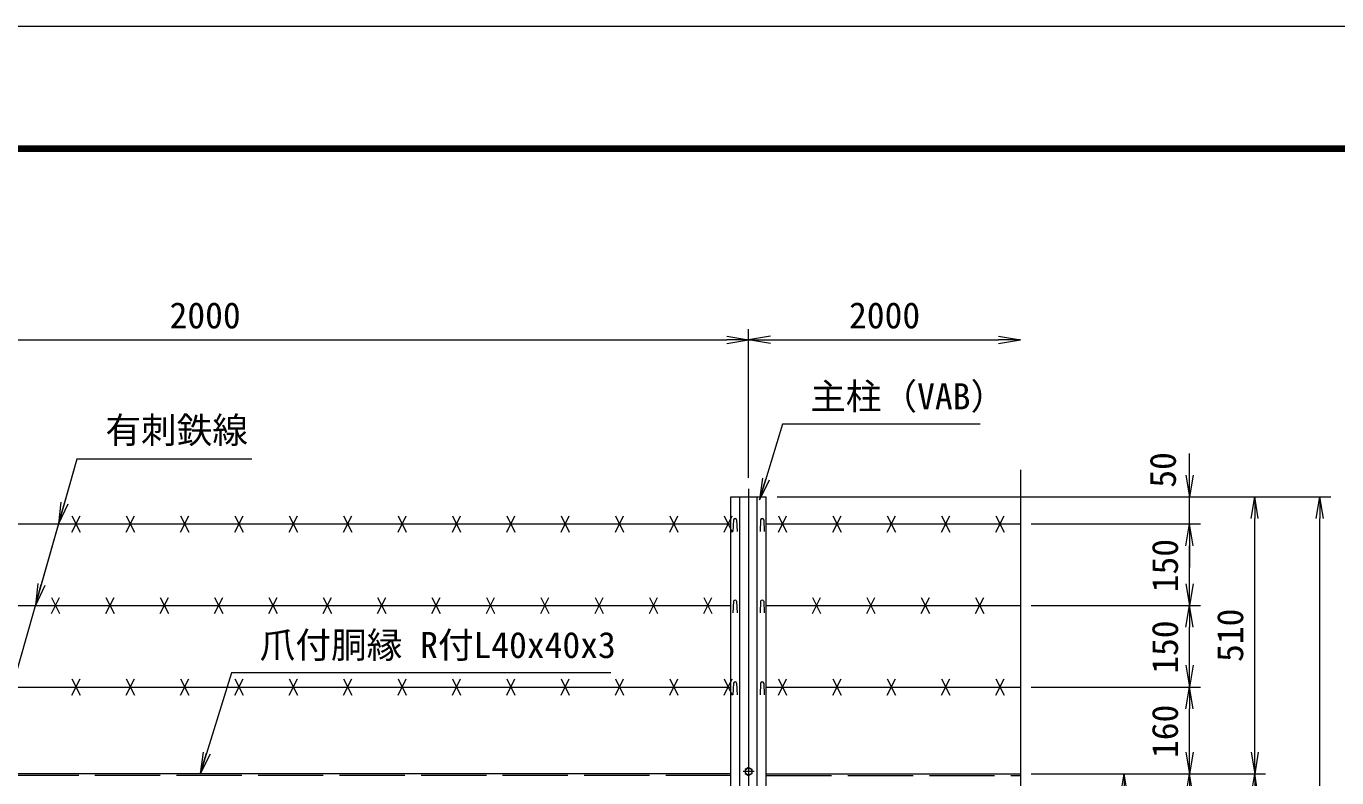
# Model space of a CAD drawing. Units: millimetres, scale not verified. Extents: x -4200 to 4200, y -2970 to 2970.
# Drawn here: x -2709 to -298, y 1587 to 2970 of the extents above; entities that cross this region are included whole.
import ezdxf
from ezdxf.enums import TextEntityAlignment as Align

# ---------------------------------------------------------------- set-up
doc = ezdxf.new("R2010")
doc.units = ezdxf.units.MM
doc.header["$LTSCALE"] = 20
doc.linetypes.add('DASHED', pattern=[7.5, 6, -1.5])
doc.linetypes.add('USER1', pattern=[50.8, 31.75, -6.35, 6.35, -6.35])
for name, color, linetype, lineweight in [('0-0_D-STR1', 1, 'Continuous', 18), ('0-1_D-BMK', 2, 'USER1', 13), ('0-2_D-STR-DIM', 7, 'Continuous', 9), ('0-6_D-STR3', 3, 'Continuous', 13), ('0-7_D-STR-TXT', 7, 'Continuous', 9), ('0-8_0', 7, 'Continuous', 9), ('0-B_D-TTL', 7, 'Continuous', 9)]:
    doc.layers.add(name, color=color, linetype=linetype, lineweight=lineweight)
doc.styles.add('ＭＳ ゴシック', font='')
doc.styles.get('ＭＳ ゴシック').set_extended_font_data('MS Gothic')

# ---------------------------------------------------------------- blocks, each defined once
blk = doc.blocks.new('_Open')
at = {"layer": '0-8_0'}
blk.add_line((-20, 3.33), (0, 0), dxfattribs=at)
blk.add_lwpolyline([(-20, -3.33), (0, 0), (-20, 0)], dxfattribs=at)

msp = doc.modelspace()

# ---------------------------------------------------------------- linework, layer by layer
at = {"layer": '0-0_D-STR1'}
for p, q in [((-1395.97, 188.92), (-1395.97, 2103.92)), ((-1363.97, 188.92), (-1363.97, 2103.92)), ((-1347.47, 188.92), (-1347.47, 2103.92)), ((-1407.97, 2061.8), (-1408.72, 2040.3)), ((-1401.97, 2061.8), (-1401.22, 2040.3)), ((-1357.97, 2061.8), (-1358.72, 2040.3)), ((-1351.97, 2061.8), (-1351.22, 2040.3)), ((-1407.97, 1911.8), (-1408.72, 1890.3)), ((-1401.97, 1911.8), (-1401.22, 1890.3)), ((-1357.97, 1911.8), (-1358.72, 1890.3)), ((-1351.97, 1911.8), (-1351.22, 1890.3)), ((-1407.97, 1761.3), (-1408.72, 1739.8)), ((-1401.97, 1761.3), (-1401.22, 1739.8)), ((-1357.97, 1761.3), (-1358.72, 1739.8)), ((-1351.97, 1761.3), (-1351.22, 1739.8)), ((-1412.47, 1593.92), (-3354.97, 1593.92)), ((-1347.47, 1593.92), (-879.97, 1593.92))]:
    msp.add_line(p, q, dxfattribs=at)
at = {"layer": '0-0_D-STR1', "linetype": 'DASHED'}
for p, q in [((-1412.47, 1590.92), (-3354.97, 1590.92)), ((-1347.47, 1590.92), (-879.97, 1590.92))]:
    msp.add_line(p, q, dxfattribs=at)
at = {"layer": '0-0_D-STR1'}
msp.add_lwpolyline([(-1412.47, 188.92), (-1412.47, 2103.92), (-1347.47, 2103.92)], dxfattribs=at)
for centre in [(-1404.97, 2060.55), (-1354.97, 2060.55), (-1404.97, 1910.55), (-1354.97, 1910.55), (-1404.97, 1760.05), (-1354.97, 1760.05)]:
    msp.add_arc(centre, 3.25, 22.61986, 157.38014, dxfattribs=at)
at = {"layer": '0-1_D-BMK'}
for p, q in [((-1379.97, 2118.92), (-1379.97, 173.92)), ((-1369.97, 1598.42), (-1389.97, 1598.42))]:
    msp.add_line(p, q, dxfattribs=at)
at = {"layer": '0-2_D-STR-DIM'}
for p, q in [((-1379.97, 2138.92), (-1379.97, 2412.7)), ((-1379.97, 2138.92), (-1379.97, 2412.7)), ((-3339.97, 2392.7), (-1419.97, 2392.7)), ((-1339.97, 2392.7), (-919.97, 2392.7)), ((-568.93, 2143.92), (-568.93, 2183.92)), ((-879.97, 2153.37), (-879.97, 1034.57)), ((-1327.47, 2103.92), (-428.93, 2103.92)), ((-1327.47, 2103.92), (-308.93, 2103.92)), ((-1327.47, 2103.92), (-548.93, 2103.92)), ((-568.93, 2053.92), (-568.93, 2103.92)), ((-859.97, 2053.92), (-548.93, 2053.92)), ((-859.97, 2053.92), (-548.93, 2053.92)), ((-448.93, 1633.92), (-448.93, 2063.92)), ((-328.93, 228.92), (-328.93, 2063.92)), ((-568.93, 1943.92), (-568.93, 2013.92)), ((-568.93, 2013.92), (-568.93, 1973.92)), ((-859.97, 1903.92), (-548.93, 1903.92)), ((-859.97, 1903.92), (-548.93, 1903.92)), ((-568.93, 1793.92), (-568.93, 1863.92)), ((-859.97, 1753.92), (-548.93, 1753.92)), ((-859.97, 1753.92), (-548.93, 1753.92)), ((-568.93, 1633.92), (-568.93, 1713.92)), ((-859.97, 1593.92), (-668.93, 1593.92)), ((-859.97, 1593.92), (-548.93, 1593.92)), ((-859.97, 1593.92), (-428.93, 1593.92)), ((-859.97, 1593.92), (-428.93, 1593.92)), ((-859.97, 1593.92), (-548.93, 1593.92))]:
    msp.add_line(p, q, dxfattribs=at)
at = {"layer": '0-6_D-STR3'}
for p, q in [((-3354.97, 2053.92), (-1412.47, 2053.92)), ((-2624.97, 2068.92), (-2609.97, 2038.92)), ((-2624.97, 2038.92), (-2609.97, 2068.92)), ((-2524.97, 2068.92), (-2509.97, 2038.92)), ((-2524.97, 2038.92), (-2509.97, 2068.92)), ((-2424.97, 2068.92), (-2409.97, 2038.92)), ((-2424.97, 2038.92), (-2409.97, 2068.92)), ((-2324.97, 2068.92), (-2309.97, 2038.92)), ((-2324.97, 2038.92), (-2309.97, 2068.92)), ((-2224.97, 2068.92), (-2209.97, 2038.92)), ((-2224.97, 2038.92), (-2209.97, 2068.92)), ((-2124.97, 2068.92), (-2109.97, 2038.92)), ((-2124.97, 2038.92), (-2109.97, 2068.92)), ((-2024.97, 2068.92), (-2009.97, 2038.92)), ((-2024.97, 2038.92), (-2009.97, 2068.92)), ((-1924.97, 2068.92), (-1909.97, 2038.92)), ((-1924.97, 2038.92), (-1909.97, 2068.92)), ((-1824.97, 2068.92), (-1809.97, 2038.92)), ((-1824.97, 2038.92), (-1809.97, 2068.92)), ((-1724.97, 2068.92), (-1709.97, 2038.92)), ((-1724.97, 2038.92), (-1709.97, 2068.92)), ((-1624.97, 2068.92), (-1609.97, 2038.92)), ((-1624.97, 2038.92), (-1609.97, 2068.92)), ((-1524.97, 2068.92), (-1509.97, 2038.92)), ((-1524.97, 2038.92), (-1509.97, 2068.92)), ((-1424.97, 2068.92), (-1409.97, 2038.92)), ((-1424.97, 2038.92), (-1409.97, 2068.92)), ((-1347.47, 2053.92), (-879.97, 2053.92)), ((-1324.97, 2068.92), (-1309.97, 2038.92)), ((-1324.97, 2038.92), (-1309.97, 2068.92)), ((-1224.97, 2068.92), (-1209.97, 2038.92)), ((-1224.97, 2038.92), (-1209.97, 2068.92)), ((-1124.97, 2068.92), (-1109.97, 2038.92)), ((-1124.97, 2038.92), (-1109.97, 2068.92)), ((-1024.97, 2068.92), (-1009.97, 2038.92)), ((-1024.97, 2038.92), (-1009.97, 2068.92)), ((-924.97, 2068.92), (-909.97, 2038.92)), ((-924.97, 2038.92), (-909.97, 2068.92)), ((-2662.47, 1888.92), (-2647.47, 1918.92)), ((-2662.47, 1918.92), (-2647.47, 1888.92)), ((-2562.47, 1888.92), (-2547.47, 1918.92)), ((-2562.47, 1918.92), (-2547.47, 1888.92)), ((-2462.47, 1888.92), (-2447.47, 1918.92)), ((-2462.47, 1918.92), (-2447.47, 1888.92)), ((-2362.47, 1888.92), (-2347.47, 1918.92)), ((-2362.47, 1918.92), (-2347.47, 1888.92)), ((-2262.47, 1888.92), (-2247.47, 1918.92)), ((-2262.47, 1918.92), (-2247.47, 1888.92)), ((-2162.47, 1888.92), (-2147.47, 1918.92)), ((-2162.47, 1918.92), (-2147.47, 1888.92)), ((-2062.47, 1888.92), (-2047.47, 1918.92)), ((-2062.47, 1918.92), (-2047.47, 1888.92)), ((-1962.47, 1888.92), (-1947.47, 1918.92)), ((-1962.47, 1918.92), (-1947.47, 1888.92)), ((-1862.47, 1888.92), (-1847.47, 1918.92)), ((-1862.47, 1918.92), (-1847.47, 1888.92)), ((-1762.47, 1888.92), (-1747.47, 1918.92)), ((-1762.47, 1918.92), (-1747.47, 1888.92)), ((-1662.47, 1888.92), (-1647.47, 1918.92)), ((-1662.47, 1918.92), (-1647.47, 1888.92)), ((-1562.47, 1888.92), (-1547.47, 1918.92)), ((-1562.47, 1918.92), (-1547.47, 1888.92)), ((-1462.47, 1888.92), (-1447.47, 1918.92)), ((-1462.47, 1918.92), (-1447.47, 1888.92)), ((-1262.47, 1888.92), (-1247.47, 1918.92)), ((-1262.47, 1918.92), (-1247.47, 1888.92)), ((-1162.47, 1888.92), (-1147.47, 1918.92)), ((-1162.47, 1918.92), (-1147.47, 1888.92)), ((-1062.47, 1888.92), (-1047.47, 1918.92)), ((-1062.47, 1918.92), (-1047.47, 1888.92)), ((-962.47, 1888.92), (-947.47, 1918.92)), ((-962.47, 1918.92), (-947.47, 1888.92)), ((-3354.97, 1903.92), (-1412.47, 1903.92)), ((-1347.47, 1903.92), (-879.97, 1903.92)), ((-2624.97, 1768.92), (-2609.97, 1738.92)), ((-2624.97, 1738.92), (-2609.97, 1768.92)), ((-2524.97, 1768.92), (-2509.97, 1738.92)), ((-2524.97, 1738.92), (-2509.97, 1768.92)), ((-2424.97, 1768.92), (-2409.97, 1738.92)), ((-2424.97, 1738.92), (-2409.97, 1768.92)), ((-2324.97, 1768.92), (-2309.97, 1738.92)), ((-2324.97, 1738.92), (-2309.97, 1768.92)), ((-2224.97, 1768.92), (-2209.97, 1738.92)), ((-2224.97, 1738.92), (-2209.97, 1768.92)), ((-2124.97, 1768.92), (-2109.97, 1738.92)), ((-2124.97, 1738.92), (-2109.97, 1768.92)), ((-2024.97, 1768.92), (-2009.97, 1738.92)), ((-2024.97, 1738.92), (-2009.97, 1768.92)), ((-1924.97, 1768.92), (-1909.97, 1738.92)), ((-1924.97, 1738.92), (-1909.97, 1768.92)), ((-1824.97, 1768.92), (-1809.97, 1738.92)), ((-1824.97, 1738.92), (-1809.97, 1768.92)), ((-1724.97, 1768.92), (-1709.97, 1738.92)), ((-1724.97, 1738.92), (-1709.97, 1768.92)), ((-1624.97, 1768.92), (-1609.97, 1738.92)), ((-1624.97, 1738.92), (-1609.97, 1768.92)), ((-1524.97, 1768.92), (-1509.97, 1738.92)), ((-1524.97, 1738.92), (-1509.97, 1768.92)), ((-1424.97, 1768.92), (-1409.97, 1738.92)), ((-1424.97, 1738.92), (-1409.97, 1768.92)), ((-1324.97, 1768.92), (-1309.97, 1738.92)), ((-1324.97, 1738.92), (-1309.97, 1768.92)), ((-1224.97, 1768.92), (-1209.97, 1738.92)), ((-1224.97, 1738.92), (-1209.97, 1768.92)), ((-1124.97, 1768.92), (-1109.97, 1738.92)), ((-1124.97, 1738.92), (-1109.97, 1768.92)), ((-1024.97, 1768.92), (-1009.97, 1738.92)), ((-1024.97, 1738.92), (-1009.97, 1768.92)), ((-924.97, 1768.92), (-909.97, 1738.92)), ((-924.97, 1738.92), (-909.97, 1768.92)), ((-3354.97, 1753.92), (-1412.47, 1753.92)), ((-1347.47, 1753.92), (-879.97, 1753.92)), ((-1379.97, 1605.92), (-1386.47, 1602.17)), ((-1386.47, 1602.17), (-1386.47, 1594.66)), ((-1386.47, 1594.66), (-1379.97, 1590.91)), ((-1373.47, 1602.17), (-1379.97, 1605.92)), ((-1379.97, 1590.91), (-1373.47, 1594.66)), ((-1373.47, 1594.66), (-1373.47, 1602.17))]:
    msp.add_line(p, q, dxfattribs=at)
msp.add_circle((-1379.97, 1598.42), 6.25, dxfattribs=at)
at = {"layer": '0-7_D-STR-TXT'}
for q in [(-2691.65, 1905.84), (-2649.1, 2055.84)]:
    msp.add_line((-2615.79, 2173.28), q, dxfattribs=at)
for points in [[(-953.77, 2237.8), (-1317.64, 2237.8), (-1359.33, 2100.13)], [(-2293.89, 2173.28), (-2615.79, 2173.28), (-2734.19, 1755.84)], [(-1633.52, 1780.2), (-2331.4, 1780.2), (-2388.31, 1595.83)]]:
    msp.add_lwpolyline(points, dxfattribs=at)
at = {"layer": '0-B_D-TTL', "color": 2, "lineweight": 18}
msp.add_lwpolyline([(-4200, 2970), (4200, 2970), (4200, -2970), (-4200, -2970)], close=True, dxfattribs=at)
at = {"layer": '0-B_D-TTL'}
for points in [[(-3930, 2750), (3930, 2750), (3930, -2750), (-3930, -2750)], [(-3927.5, 2747.5), (3927.5, 2747.5), (3927.5, -2747.5), (-3927.5, -2747.5)], [(-3925, 2745), (3925, 2745), (3925, -2745), (-3925, -2745)], [(-3922.5, 2742.5), (3922.5, 2742.5), (3922.5, -2742.5), (-3922.5, -2742.5)], [(-3920, 2740), (3920, 2740), (3920, -2740), (-3920, -2740)]]:
    msp.add_lwpolyline(points, close=True, dxfattribs=at)

# ---------------------------------------------------------------- block references
at = {"layer": '0-2_D-STR-DIM', "xscale": 2, "yscale": 2}
for p in [(-1379.97, 2392.7), (-879.97, 2392.7)]:
    msp.add_blockref('_Open', p, dxfattribs=at)
for p, rotation in [((-1379.97, 2392.7), 180), ((-568.93, 2103.92), 270), ((-448.93, 2103.92), 90), ((-328.93, 2103.92), 90), ((-568.93, 2053.92), 90), ((-568.93, 2053.92), 90), ((-568.93, 1903.92), 270), ((-568.93, 1903.92), 90), ((-568.93, 1753.92), 270), ((-568.93, 1753.92), 90), ((-568.93, 1593.92), 270), ((-448.93, 1593.92), 270), ((-688.93, 1593.92), 90), ((-568.93, 1593.92), 90), ((-448.93, 1593.92), 90)]:
    msp.add_blockref('_Open', p, dxfattribs=dict(at, rotation=rotation))
at = {"layer": '0-7_D-STR-TXT', "xscale": 2, "yscale": 2}
for p, rotation in [((-1359.91, 2098.22), 253.14944), ((-2649.64, 2053.92), 254.16392), ((-2692.19, 1903.92), 254.16392), ((-2388.9, 1593.92), 252.84683)]:
    msp.add_blockref('_Open', p, dxfattribs=dict(at, rotation=rotation))

# ---------------------------------------------------------------- texts
at = {"layer": '0-2_D-STR-DIM', "style": 'ＭＳ ゴシック'}
for p in [(-2445.22, 2399.45), (-1195.22, 2399.45)]:
    msp.add_text('2000', height=48.09, dxfattribs=at).set_placement(p, align=Align.BOTTOM_LEFT)
for s, p in [('50', (-579.51, 2120.71)), ('150', (-575.68, 1928.27)), ('510', (-455.68, 1800.04)), ('150', (-575.68, 1778.27)), ('160', (-575.68, 1623.27))]:
    msp.add_text(s, height=48.09, rotation=90, dxfattribs=at).set_placement(p, align=Align.BOTTOM_LEFT)
at = {"layer": '0-7_D-STR-TXT', "style": 'ＭＳ ゴシック'}
for s, p in [('主柱（VAB）', (-1266.72, 2250.38)), ('有刺鉄線', (-2563.34, 2188.15)), ('爪付胴縁 R付L40x40x3', (-2279.46, 1792.79))]:
    msp.add_text(s, height=48.09, dxfattribs=at).set_placement(p, align=Align.BOTTOM_LEFT)

doc.saveas('drawing.dxf')
